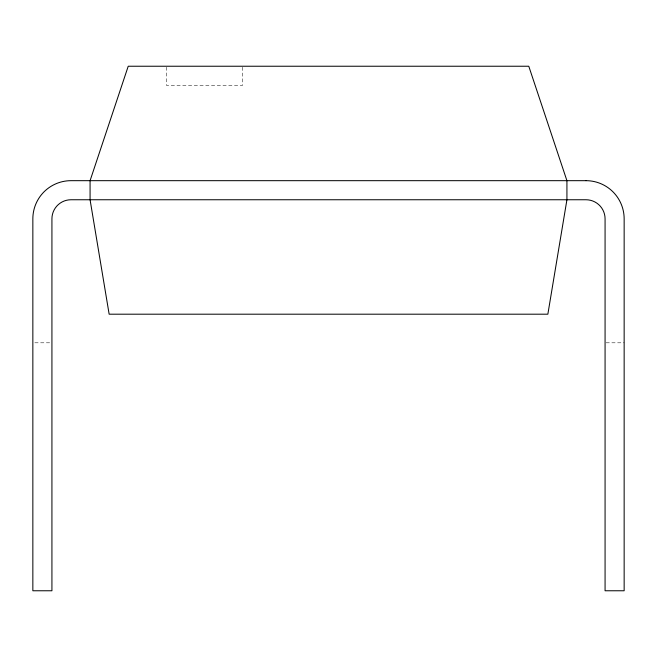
<?xml version="1.0" encoding="UTF-8"?>
<svg xmlns="http://www.w3.org/2000/svg" width="657" height="657" viewBox="0 0 657 657"><rect width="100%" height="100%" fill="white"/><g stroke="black" fill="none" stroke-linecap="round" stroke-linejoin="round"><path stroke-width="0.49" stroke-dasharray="3.29 2.46" d="M34.854 342.806L51.928 342.806M606.082 342.806L624.15 342.806M242.663 67.236L242.663 85.303L166.369 85.303L166.369 67.236"/><path stroke-width="0.99" d="M566.925 199.753L547.856 314.194L109.144 314.194L90.075 199.753L90.075 180.675L128.222 66.234L528.778 66.234L566.925 180.675L566.925 199.753M586.003 180.675L70.997 180.675A38.147 38.147 0 0 0 32.85 218.822L32.85 590.766L51.928 590.766L51.928 218.822A19.078 19.078 0 0 1 70.997 199.753L586.003 199.753A19.078 19.078 0 0 1 605.072 218.822L605.072 590.766L624.15 590.766L624.15 218.822A38.147 38.147 0 0 0 586.003 180.675"/></g></svg>
